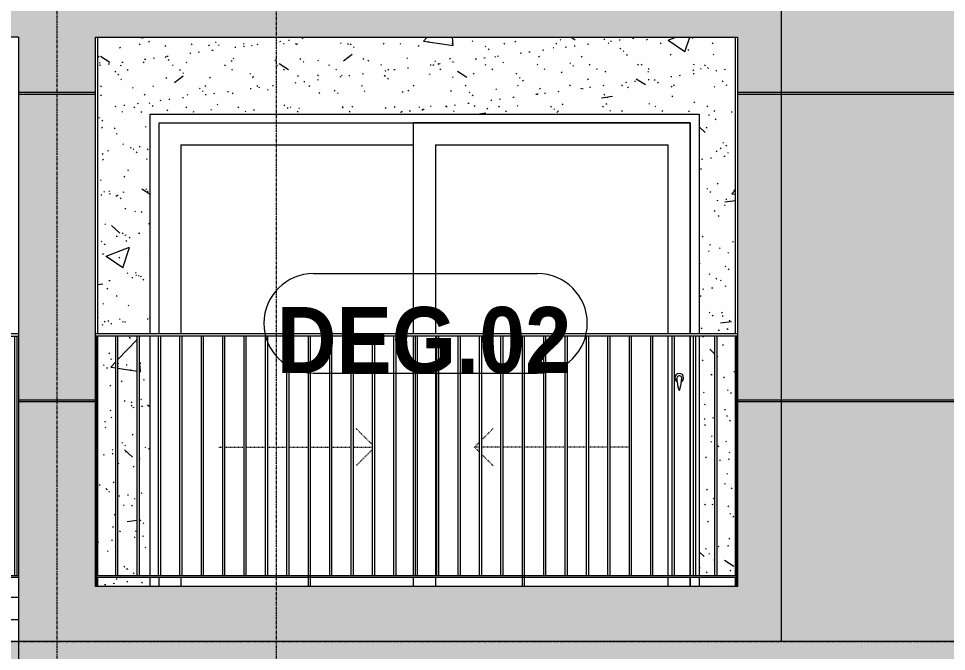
# Model space of a CAD drawing. Header units: millimetres. Extents: x 9199 to 175431, y -4466 to 35300.
# Drawn here: x 155426 to 159653, y 2154 to 5035 of the extents above; entities that cross this region are included whole.
import ezdxf

# ---------------------------------------------------------------- set-up
doc = ezdxf.new("R2010")
doc.units = ezdxf.units.MM
for name, pattern in [('Centre', [31.75, 6.35, -4.7625, 15.875, -4.7625]), ('Dash', [6, 3, -3]), ('Grid Line', [22.225, 12.7, -3.175, 3.175, -3.175])]:
    doc.linetypes.add(name, pattern=pattern)
for name, color, linetype, lineweight in [('0-2', 250, 'Continuous', 5), ('A-DOOR', 31, 'Continuous', 9), ('A-DOOR-FRAM', 31, 'Continuous', 9), ('A-DOOR-HDLN', 31, 'Dash', 18), ('A-DOOR-IDEN', 31, 'Continuous', 9), ('A-FLOR-HRAL', 11, 'Continuous', 9), ('A-FLOR-HRAL-1', 253, 'Continuous', 9), ('A-FLOR-LEVL-2', 51, 'Centre', 9), ('A-WALL', 113, 'Continuous', 9), ('A-WALL-1', 7, 'Continuous', 9), ('A-WALL-PATT-1', 9, 'Continuous', 9), ('A-WALL-PATT-2', 111, 'Continuous', 5), ('I-WALL-1', 7, 'Continuous', 9), ('S-BEAM-1', 7, 'Continuous', 9), ('S-GRID-1', 1, 'Grid Line', 9)]:
    doc.layers.add(name, color=color, linetype=linetype, lineweight=lineweight)
doc.styles.add('Arial_B_2', font='arialbd.ttf', dxfattribs={"width": 0.9, "height": 300})

# ---------------------------------------------------------------- blocks, each defined once
blk = doc.blocks.new('NCV_TKTC_KET CAU_rvt-2-TKCS_MẶT ĐỨNG HƯỚNG TÂY')
at = {"layer": 'S-BEAM-1'}
blk.add_line((-27326.9, 2300), (-25711.9, 2300), dxfattribs=at)
blk = doc.blocks.new('Railing - 10mm-457212-TKCS_MẶT ĐỨNG HƯỚNG TÂY')
at = {"layer": 'A-FLOR-HRAL-1'}
for p, q in [((-68226.4, 2500), (-68226.4, 3590)), ((-68216.4, 2500), (-68216.4, 3590))]:
    blk.add_line(p, q, dxfattribs=at)
blk = doc.blocks.new('Railing - 50 x 10mm-850639-TKCS_MẶT ĐỨNG HƯỚNG TÂY')
at = {"layer": 'A-FLOR-HRAL-1'}
for p, q in [((-68990.9, 2400), (-68990.9, 3590)), ((-68980.9, 3590), (-68990.9, 3590)), ((-68980.9, 2400), (-68980.9, 3590))]:
    blk.add_line(p, q, dxfattribs=at)
blk = doc.blocks.new('Railing - Railing-851334-TKCS_MẶT ĐỨNG HƯỚNG TÂY')
at = {"layer": 'A-FLOR-HRAL-1'}
for p, q in [((-27326.9, 2500), (-25711.9, 2500)), ((-25711.9, 2490), (-27326.9, 2490))]:
    blk.add_line(p, q, dxfattribs=at)
at = {"extrusion": (0, 0, -1), "zscale": -1}
for name, p in [('Railing - 10mm-457212-TKCS_MẶT ĐỨNG HƯỚNG TÂY', (95473.9, 0)), ('Railing - 10mm-457212-TKCS_MẶT ĐỨNG HƯỚNG TÂY', (95388.9, 0)), ('Railing - 10mm-457212-TKCS_MẶT ĐỨNG HƯỚNG TÂY', (95304, 0)), ('Railing - 10mm-457212-TKCS_MẶT ĐỨNG HƯỚNG TÂY', (95219.1, 0)), ('Railing - 10mm-457212-TKCS_MẶT ĐỨNG HƯỚNG TÂY', (95134.1, 0)), ('Railing - 10mm-457212-TKCS_MẶT ĐỨNG HƯỚNG TÂY', (95049.2, 0)), ('Railing - 10mm-457212-TKCS_MẶT ĐỨNG HƯỚNG TÂY', (94964.2, 0)), ('Railing - 10mm-457212-TKCS_MẶT ĐỨNG HƯỚNG TÂY', (94879.3, 0)), ('Railing - 10mm-457212-TKCS_MẶT ĐỨNG HƯỚNG TÂY', (94794.4, 0)), ('Railing - 50 x 10mm-850639-TKCS_MẶT ĐỨNG HƯỚNG TÂY', (95473.9, 0)), ('Railing - 10mm-457212-TKCS_MẶT ĐỨNG HƯỚNG TÂY', (94624.5, 0)), ('Railing - 10mm-457212-TKCS_MẶT ĐỨNG HƯỚNG TÂY', (94539.5, 0)), ('Railing - 10mm-457212-TKCS_MẶT ĐỨNG HƯỚNG TÂY', (94454.6, 0)), ('Railing - 10mm-457212-TKCS_MẶT ĐỨNG HƯỚNG TÂY', (94369.7, 0)), ('Railing - 10mm-457212-TKCS_MẶT ĐỨNG HƯỚNG TÂY', (94284.7, 0)), ('Railing - 10mm-457212-TKCS_MẶT ĐỨNG HƯỚNG TÂY', (94199.8, 0)), ('Railing - 10mm-457212-TKCS_MẶT ĐỨNG HƯỚNG TÂY', (94114.8, 0)), ('Railing - 10mm-457212-TKCS_MẶT ĐỨNG HƯỚNG TÂY', (94029.9, 0)), ('Railing - 10mm-457212-TKCS_MẶT ĐỨNG HƯỚNG TÂY', (93945, 0))]:
    blk.add_blockref(name, p, dxfattribs=at)
blk = doc.blocks.new('Top Rail Type - Top Rail_Internal_-851335-TKCS_MẶT ĐỨNG HƯỚNG TÂY')
at = {"layer": 'A-FLOR-HRAL-1'}
for p, q in [((-25711.9, 3600), (-27326.9, 3600)), ((-27326.9, 3590), (-25711.9, 3590))]:
    blk.add_line(p, q, dxfattribs=at)
blk = doc.blocks.new('NCV_TKTC_TANG 1_rvt-2-TKCS_MẶT ĐỨNG HƯỚNG TÂY')
at = {"layer": 'A-WALL-PATT-1'}
h = blk.add_hatch(dxfattribs=at)
h.set_pattern_fill('FP_19', color=256, style=0, pattern_type=2)
h.set_pattern_definition([(50, (-51555.6, 1200), (1093.104, -95.634), [114.3, -1257.3]), (355, (-51555.6, 1200), (-211.457, 1146.34), [91.44, -1005.84]), (100.451, (-51464.5, 1192), (881.656, 1050.7), [97.14, -1068.54]), (46.184, (-51555.6, 1504.8), (1626.475, -252.257), [171.45, -1885.95]), (96.636, (-51420, 1483.8), (1424.42, 1484.565), [145.71, -1602.81]), (351.184, (-51555.6, 1504.8), (1424.43, 1484.55), [137.16, -1508.76]), (21, (-51403.2, 1428.6), (909.686, -613.59), [114.3, -1257.3]), (326, (-51403.2, 1428.6), (370.812, 1105.13), [91.44, -1005.84]), (71.451, (-51327.4, 1377.5), (1280.503, 491.528), [97.14, -1068.54]), (37.5, (-51555.58, 1200), (18.5313, 507.3303), [50.292, -943.356, 50.292, -970.788, -1009.65]), (37.5, (-51555.58, 1200), (18.5313, 507.3303), [-2014.728, 50.292, -959.358]), (7.5, (-51555.6, 1200), (400.918, 601.084), [50.292, -531.876, 50.292, -920.496, -384.81]), (7.5, (-51555.6, 1200), (400.918, 601.084), [-1552.956, 50.292, -334.518]), (327.5, (-51895.43, 1200), (813.545, -34.3737), [50.292, -330.708, 50.292, -1138.428, -1577.34]), (327.5, (-51895.43, 1200), (813.545, -34.3737), [-1569.72, 50.292, -1527.048]), (317.5, (-52047.8, 1200), (888.775, 152.56), [50.292, -445.008, 50.292, -739.14, -1120.14]), (317.5, (-52047.8, 1200), (888.775, 152.56), [-1284.732, 50.292, -1069.848])])
h.paths.add_polyline_path([(-22560.3, 2450), (-22446.9, 2450), (-22446.9, 2490), (-22612.4, 2490), (-22612.4, 2450)])
h.paths.add_polyline_path([(-25351.9, 2450), (-25112.4, 2450), (-25112.4, 2490), (-25351.9, 2490), (-25351.9, 2457.1)])
h.paths.add_polyline_path([(-22539.8, 2500), (-22541.3, 3590), (-22612.4, 3590), (-22612.4, 2500), (-22560.3, 2500)])
h.paths.add_polyline_path([(-22529.8, 2500), (-22446.9, 2500), (-22446.9, 3590), (-22529.8, 3590), (-22529.8, 3427.8)])
h.paths.add_polyline_path([(-25112.4, 2500), (-25112.4, 3590), (-25162, 3590), (-25162, 2500)])
h.paths.add_polyline_path([(-25259.5, 2500), (-25172, 2500), (-25172, 3590), (-25259.5, 3590), (-25259.5, 2523.2)])
h.paths.add_polyline_path([(-25269.5, 2500), (-25269.5, 3590), (-25351.9, 3590), (-25351.9, 2500), (-25291.9, 2500)])
h.paths.add_polyline_path([(-25250.5, 3600), (-25112.4, 3600), (-25112.4, 4600), (-22612.4, 4600), (-22612.4, 3600), (-22446.9, 3600), (-22446.9, 4950), (-25351.9, 4950), (-25351.9, 3600)])
h = blk.add_hatch(dxfattribs=at)
h.set_pattern_fill('FP_20', color=256, style=0, pattern_type=2)
h.set_pattern_definition([(37.5, (-51555.58, 1200), (-4.79953, 146.8239), [5.029, -110.795, 5.029, -124.511, -123.825]), (37.5, (-51555.58, 1200), (-4.79953, 146.8239), [-245.364, 5.029, -118.796]), (7.5, (-51555.58, 1200), (134.8574, 215.0472), [5.029, -57.455, 5.029, -99.365, -40.005]), (7.5, (-51555.58, 1200), (134.8574, 215.0472), [-166.878, 5.029, -34.976]), (327.5, (-51649.3, 1200), (237.29776, 0.4316), [5.029, -33.071, 5.029, -132.131, -179.07]), (327.5, (-51649.3, 1200), (237.29776, 0.4316), [-175.26, 5.029, -174.041]), (317.5, (-51649.3, 1200), (229.067, 66.8792), [5.029, -14.021, 5.029, -84.887, -102.87]), (317.5, (-51649.3, 1200), (229.067, 66.8792), [-108.966, 5.029, -97.841])])
h.paths.add_polyline_path([(-22560.3, 2450), (-22446.9, 2450), (-22446.9, 2490), (-22612.4, 2490), (-22612.4, 2450)])
h.paths.add_polyline_path([(-25351.9, 2450), (-25112.4, 2450), (-25112.4, 2490), (-25351.9, 2490), (-25351.9, 2457.1)])
h.paths.add_polyline_path([(-22539.8, 2500), (-22541.3, 3590), (-22612.4, 3590), (-22612.4, 2500), (-22560.3, 2500)])
h.paths.add_polyline_path([(-22529.8, 2500), (-22446.9, 2500), (-22446.9, 3590), (-22529.8, 3590), (-22529.8, 3427.8)])
h.paths.add_polyline_path([(-25112.4, 2500), (-25112.4, 3590), (-25162, 3590), (-25162, 2500)])
h.paths.add_polyline_path([(-25259.5, 2500), (-25172, 2500), (-25172, 3590), (-25259.5, 3590), (-25259.5, 2523.2)])
h.paths.add_polyline_path([(-25269.5, 2500), (-25269.5, 3590), (-25351.9, 3590), (-25351.9, 2500), (-25291.9, 2500)])
h.paths.add_polyline_path([(-25250.5, 3600), (-25112.4, 3600), (-25112.4, 4600), (-22612.4, 4600), (-22612.4, 3600), (-22446.9, 3600), (-22446.9, 4950), (-25351.9, 4950), (-25351.9, 3600)])
at = {"layer": 'A-WALL-1'}
blk.add_line((-25711.9, 2400), (-27326.9, 2400), dxfattribs=at)
at = {"layer": 'I-WALL-1'}
for p, q in [((-25351.9, 4950), (-25351.9, 3600)), ((-22446.9, 3600), (-22446.9, 4950)), ((-25112.4, 3600), (-25112.4, 4600)), ((-25112.4, 4600), (-22612.4, 4600)), ((-22612.4, 4600), (-22612.4, 3600)), ((-25351.9, 3590), (-25351.9, 2500)), ((-25112.4, 2500), (-25112.4, 3590)), ((-22612.4, 3590), (-22612.4, 2500)), ((-22446.9, 2500), (-22446.9, 3590)), ((-25351.9, 2490), (-25351.9, 2450)), ((-25112.4, 2450), (-25112.4, 2490)), ((-22612.4, 2490), (-22612.4, 2450)), ((-22446.9, 2450), (-22446.9, 2490))]:
    blk.add_line(p, q, dxfattribs=at)
at = {"layer": 'A-FLOR-HRAL-1'}
for name in ['Top Rail Type - Top Rail_Internal_-851335-TKCS_MẶT ĐỨNG HƯỚNG TÂY', 'Railing - Railing-851334-TKCS_MẶT ĐỨNG HƯỚNG TÂY']:
    blk.add_blockref(name, (0, 0), dxfattribs=at)
blk = doc.blocks.new('Railing - 10mm-1251313-TKCS_MẶT ĐỨNG HƯỚNG TÂY')
at = {"layer": 'A-FLOR-HRAL'}
for p, q in [((-70214.4, 2500), (-70214.4, 3590)), ((-70204.4, 2500), (-70204.4, 3590))]:
    blk.add_line(p, q, dxfattribs=at)
blk = doc.blocks.new('Railing - 50 x 10mm-1251315-TKCS_MẶT ĐỨNG HƯỚNG TÂY')
at = {"layer": 'A-FLOR-HRAL'}
for p, q in [((-71091.4, 2450), (-71091.4, 3590)), ((-71081.4, 3590), (-71091.4, 3590)), ((-71081.4, 2450), (-71081.4, 3590))]:
    blk.add_line(p, q, dxfattribs=at)
blk = doc.blocks.new('Railing - 50 x 10mm-V166-TKCS_MẶT ĐỨNG HƯỚNG TÂY')
at = {"layer": 'A-FLOR-HRAL'}
for p in [(-22442.4, 2450), (-22436.9, 3590)]:
    blk.add_line(p, (-22442.4, 3590), dxfattribs=at)
blk = doc.blocks.new('Railing - 50 x 10mm-V165-TKCS_MẶT ĐỨNG HƯỚNG TÂY')
at = {"layer": 'A-FLOR-HRAL'}
for p, q in [((-33481.9, 3590), (-33486.9, 3590)), ((-33481.9, 2450), (-33481.9, 3590))]:
    blk.add_line(p, q, dxfattribs=at)
blk = doc.blocks.new('Railing - Railing-1598356-TKCS_MẶT ĐỨNG HƯỚNG TÂY')
at = {"layer": 'A-FLOR-HRAL'}
for p, q in [((-25361.9, 2500), (-22437.4, 2500)), ((-22437.4, 2500), (-22437.4, 2490)), ((-22437.4, 2490), (-25361.9, 2490))]:
    blk.add_line(p, q, dxfattribs=at)
for name, p in [('Railing - 50 x 10mm-V165-TKCS_MẶT ĐỨNG HƯỚNG TÂY', (8125, 0)), ('Railing - 10mm-1251313-TKCS_MẶT ĐỨNG HƯỚNG TÂY', (44944.9, 0)), ('Railing - 10mm-1251313-TKCS_MẶT ĐỨNG HƯỚNG TÂY', (45042.4, 0)), ('Railing - 10mm-1251313-TKCS_MẶT ĐỨNG HƯỚNG TÂY', (45139.9, 0)), ('Railing - 10mm-1251313-TKCS_MẶT ĐỨNG HƯỚNG TÂY', (45237.4, 0)), ('Railing - 10mm-1251313-TKCS_MẶT ĐỨNG HƯỚNG TÂY', (45334.9, 0)), ('Railing - 10mm-1251313-TKCS_MẶT ĐỨNG HƯỚNG TÂY', (45432.4, 0)), ('Railing - 10mm-1251313-TKCS_MẶT ĐỨNG HƯỚNG TÂY', (45529.8, 0)), ('Railing - 10mm-1251313-TKCS_MẶT ĐỨNG HƯỚNG TÂY', (45627.3, 0)), ('Railing - 10mm-1251313-TKCS_MẶT ĐỨNG HƯỚNG TÂY', (45724.8, 0)), ('Railing - 50 x 10mm-1251315-TKCS_MẶT ĐỨNG HƯỚNG TÂY', (46699.3, 0)), ('Railing - 10mm-1251313-TKCS_MẶT ĐỨNG HƯỚNG TÂY', (45919.8, 0)), ('Railing - 10mm-1251313-TKCS_MẶT ĐỨNG HƯỚNG TÂY', (46017.3, 0)), ('Railing - 10mm-1251313-TKCS_MẶT ĐỨNG HƯỚNG TÂY', (46114.8, 0)), ('Railing - 10mm-1251313-TKCS_MẶT ĐỨNG HƯỚNG TÂY', (46212.2, 0)), ('Railing - 10mm-1251313-TKCS_MẶT ĐỨNG HƯỚNG TÂY', (46309.7, 0)), ('Railing - 10mm-1251313-TKCS_MẶT ĐỨNG HƯỚNG TÂY', (46407.2, 0)), ('Railing - 10mm-1251313-TKCS_MẶT ĐỨNG HƯỚNG TÂY', (46504.7, 0)), ('Railing - 10mm-1251313-TKCS_MẶT ĐỨNG HƯỚNG TÂY', (46602.2, 0)), ('Railing - 10mm-1251313-TKCS_MẶT ĐỨNG HƯỚNG TÂY', (46699.7, 0)), ('Railing - 50 x 10mm-1251315-TKCS_MẶT ĐỨNG HƯỚNG TÂY', (47674.2, 0)), ('Railing - 10mm-1251313-TKCS_MẶT ĐỨNG HƯỚNG TÂY', (46894.6, 0)), ('Railing - 10mm-1251313-TKCS_MẶT ĐỨNG HƯỚNG TÂY', (46992.1, 0)), ('Railing - 10mm-1251313-TKCS_MẶT ĐỨNG HƯỚNG TÂY', (47089.6, 0)), ('Railing - 10mm-1251313-TKCS_MẶT ĐỨNG HƯỚNG TÂY', (47187.1, 0)), ('Railing - 10mm-1251313-TKCS_MẶT ĐỨNG HƯỚNG TÂY', (47284.6, 0)), ('Railing - 10mm-1251313-TKCS_MẶT ĐỨNG HƯỚNG TÂY', (47382.1, 0)), ('Railing - 10mm-1251313-TKCS_MẶT ĐỨNG HƯỚNG TÂY', (47479.6, 0)), ('Railing - 10mm-1251313-TKCS_MẶT ĐỨNG HƯỚNG TÂY', (47577, 0)), ('Railing - 10mm-1251313-TKCS_MẶT ĐỨNG HƯỚNG TÂY', (47674.5, 0)), ('Railing - 50 x 10mm-V166-TKCS_MẶT ĐỨNG HƯỚNG TÂY', (0, 0))]:
    blk.add_blockref(name, p)
blk = doc.blocks.new('Top Rail Type - Top Rail_Internal_-1598359-TKCS_MẶT ĐỨNG HƯỚNG TÂY')
at = {"layer": 'A-FLOR-HRAL'}
for p, q in [((-22437.4, 3600), (-25361.9, 3600)), ((-22437.4, 3600), (-22437.4, 3590)), ((-22437.4, 3590), (-25361.9, 3590))]:
    blk.add_line(p, q, dxfattribs=at)
blk = doc.blocks.new('DEG_02-DEG_03 - DEG_02-2500x2400mm-CỬA ĐI 02 CÁNH TRƯỢT-V204-TKCS_MẶT ĐỨNG HƯỚNG TÂY')
at = {"layer": 'A-DOOR'}
for p, q in [((-22652.4, 4560), (-23912.4, 4560)), ((-23912.4, 3600), (-23912.4, 4560)), ((-22652.4, 4560), (-22652.4, 3600)), ((-24972.4, 4460), (-24972.4, 3600)), ((-24972.4, 4460), (-23912.4, 4460)), ((-23812.4, 4460), (-23812.4, 3600)), ((-23812.4, 4460), (-22752.4, 4460)), ((-22752.4, 3600), (-22752.4, 4460)), ((-23912.4, 2500), (-23912.4, 3590)), ((-23812.4, 3590), (-23812.4, 2500)), ((-22752.4, 2500), (-22752.4, 3590)), ((-22652.4, 3590), (-22652.4, 2500)), ((-24972.4, 2490), (-24972.4, 2450)), ((-23912.4, 2450), (-23912.4, 2490)), ((-23812.4, 2490), (-23812.4, 2450)), ((-22752.4, 2450), (-22752.4, 2490)), ((-22652.4, 2490), (-22652.4, 2450))]:
    blk.add_line(p, q, dxfattribs=at)
at = {"layer": 'A-DOOR', "flags": 128}
blk.add_lwpolyline([(-22700.9, 3408.7), (-22700.9, 3408.7), (-22700.9, 3408.7), (-22700.9, 3408.7), (-22700.9, 3408.7), (-22700.9, 3408.7), (-22700.9, 3408.7), (-22700.9, 3408.7), (-22701, 3408.7), (-22701, 3408.7), (-22701, 3408.7), (-22701, 3408.7), (-22701.1, 3408.7), (-22701.1, 3408.7), (-22701.1, 3408.7), (-22701.2, 3408.7), (-22701.2, 3408.7), (-22701.2, 3408.7), (-22701.3, 3408.7), (-22701.3, 3408.7), (-22701.4, 3408.7), (-22701.4, 3408.7), (-22701.5, 3408.7), (-22701.5, 3408.7), (-22701.6, 3408.7), (-22701.6, 3408.7), (-22701.7, 3408.7), (-22701.7, 3408.7), (-22701.8, 3408.7), (-22701.8, 3408.7), (-22701.9, 3408.7), (-22701.9, 3408.7), (-22702, 3408.7), (-22702, 3408.7), (-22702.1, 3408.7), (-22702.2, 3408.7), (-22702.2, 3408.7), (-22702.3, 3408.7), (-22702.3, 3408.7), (-22702.4, 3408.7), (-22702.5, 3408.7), (-22702.5, 3408.7), (-22702.6, 3408.7), (-22702.6, 3408.7), (-22702.7, 3408.7), (-22702.8, 3408.7), (-22702.8, 3408.7), (-22702.9, 3408.7), (-22702.9, 3408.7), (-22703, 3408.7), (-22703, 3408.7), (-22703.1, 3408.7), (-22703.1, 3408.7), (-22703.2, 3408.7), (-22703.2, 3408.7), (-22703.3, 3408.7), (-22703.3, 3408.7), (-22703.4, 3408.7), (-22703.4, 3408.7), (-22703.5, 3408.7), (-22703.5, 3408.7), (-22703.5, 3408.7), (-22703.6, 3408.7), (-22703.6, 3408.7), (-22703.6, 3408.7), (-22703.7, 3408.7), (-22703.7, 3408.7), (-22703.7, 3408.7), (-22703.8, 3408.7), (-22703.8, 3408.7), (-22703.8, 3408.7), (-22703.8, 3408.7), (-22703.8, 3408.7), (-22703.8, 3408.7), (-22703.8, 3408.7), (-22703.9, 3408.7), (-22703.9, 3408.7)], dxfattribs=at)
at = {"layer": 'A-DOOR'}
for centre, radius, start, end in [((-22702.4, 3400), 20, 0, 180), ((-22702.4, 3400), 20, 180, 240), ((-22703.9, 3399.2), 9.45, 90, 180), ((-22548.6, 3399.2), 164.8, 180, 199.134), ((-22700.9, 3399.2), 9.45, 0, 90), ((-22856.2, 3399.2), 164.8, 340.866, 0), ((-22702.4, 3400), 20, 300, 0), ((-22702, 3346), 2.34, 199.134, 261.031), ((-22702.7, 3346), 2.34, 278.969, 340.866)]:
    blk.add_arc(centre, radius, start, end, dxfattribs=at)
at = {"layer": 'A-DOOR-FRAM'}
for p, q in [((-25072.4, 3600), (-25072.4, 4560)), ((-25072.4, 4560), (-22652.4, 4560)), ((-22652.4, 3600), (-22652.4, 4560)), ((-22652.4, 2500), (-22652.4, 3590)), ((-25072.4, 2450), (-25072.4, 2490)), ((-22652.4, 2450), (-22652.4, 2490))]:
    blk.add_line(p, q, dxfattribs=at)
at = {"layer": 'A-DOOR-HDLN'}
for p, q in [((-24099.6, 3094.2), (-24174.5, 3169.1)), ((-23602.2, 3117.2), (-23550.3, 3169.1)), ((-23635.1, 3084.2), (-23612.2, 3107.2)), ((-24799.6, 3084.2), (-24782, 3084.2)), ((-24772, 3084.2), (-24684.5, 3084.2)), ((-24674.5, 3084.2), (-24587, 3084.2)), ((-24577, 3084.2), (-24489.6, 3084.2)), ((-24479.6, 3084.2), (-24392.1, 3084.2)), ((-24382.1, 3084.2), (-24294.6, 3084.2)), ((-24284.6, 3084.2), (-24197.1, 3084.2)), ((-24187.1, 3084.2), (-24099.6, 3084.2)), ((-24099.6, 3074.2), (-24174.5, 2999.4)), ((-23635.1, 3084.2), (-23612.2, 3061.3)), ((-23612.2, 3084.2), (-23635.1, 3084.2)), ((-23514.7, 3084.2), (-23602.2, 3084.2)), ((-23602.2, 3051.3), (-23550.3, 2999.4)), ((-23417.2, 3084.2), (-23504.7, 3084.2)), ((-23319.7, 3084.2), (-23407.2, 3084.2)), ((-23222.2, 3084.2), (-23309.7, 3084.2)), ((-23124.8, 3084.2), (-23212.2, 3084.2)), ((-23027.3, 3084.2), (-23114.8, 3084.2)), ((-22929.8, 3084.2), (-23017.3, 3084.2))]:
    blk.add_line(p, q, dxfattribs=at)
blk = doc.blocks.new('STN_Door Tag - STN_Door Tag-1788670-TKCS_MẶT ĐỨNG HƯỚNG TÂY')
at = {"layer": 'A-DOOR-IDEN'}
for p, q in [((-35037.4, 2034.3), (-34017.3, 2034.3)), ((-35037.4, 1581.5), (-34017.3, 1581.5))]:
    blk.add_line(p, q, dxfattribs=at)
for centre, start, end in [((-35037.4, 1807.9), 90, 270), ((-34017.3, 1807.9), 270, 90)]:
    blk.add_arc(centre, 226.4, start, end, dxfattribs=at)

msp = doc.modelspace()

# ---------------------------------------------------------------- hatches: boundary and pattern name
at = {"layer": 'A-WALL-PATT-2'}
for points in [[(155426.2, 4950), (155426.2, 5600), (153801.2, 5600), (153801.2, 4950), (155403.4, 4950)], [(155776.2, 4690), (155776.2, 4700), (155426.2, 4700), (155426.2, 4690)], [(158900.8, 4690), (158900.8, 4700), (158701.2, 4700), (158701.2, 4690)], [(161752.4, 4690), (162001.2, 4690), (162001.2, 4700), (158900.8, 4700), (158900.8, 4690), (161300.8, 4690)], [(155776.2, 3290), (155776.2, 3300), (155426.2, 3300), (155426.2, 3290)], [(158900.8, 3290), (158900.8, 3300), (158701.2, 3300), (158701.2, 3290)], [(158900.8, 3290), (159900.8, 3290), (159900.8, 3300), (158900.8, 3300)]]:
    msp.add_hatch(color=256, dxfattribs=at).paths.add_polyline_path(points)
h = msp.add_hatch(color=256, dxfattribs=at)
h.paths.add_polyline_path([(161752.4, 2200), (162001.2, 2200), (162001.2, 3290), (161300.8, 3290), (161300.8, 3200), (159900.8, 3200), (159900.8, 3290), (158900.8, 3290), (158900.8, 2200), (160694.3, 2200)])
h.paths.add_polyline_path([(162001.2, 3300), (162001.2, 4690), (158900.8, 4690), (158900.8, 3300), (159900.8, 3300), (159900.8, 4600), (161300.8, 4600), (161300.8, 3300), (161752.4, 3300)])
h.paths.add_polyline_path([(161752.4, 4700), (162001.2, 4700), (162001.2, 5600), (158900.8, 5600), (158900.8, 4700), (159636.1, 4700)])
h = msp.add_hatch(color=256, dxfattribs=at)
h.paths.add_polyline_path([(155426.2, 2200), (158900.8, 2200), (158900.8, 3290), (158701.2, 3290), (158701.2, 2450), (155776.2, 2450), (155776.2, 3290), (155426.2, 3290), (155426.2, 2332.4)])
h.paths.add_polyline_path([(155776.2, 3300), (155776.2, 4690), (155426.2, 4690), (155426.2, 3300)])
h.paths.add_polyline_path([(158900.8, 3300), (158900.8, 4690), (158701.2, 4690), (158701.2, 3300)])
h.paths.add_polyline_path([(155426.2, 4700), (155776.2, 4700), (155776.2, 4950), (158701.2, 4950), (158701.2, 4700), (158900.8, 4700), (158900.8, 5550), (155426.2, 5550), (155426.2, 4950)])
h = msp.add_hatch(color=256, dxfattribs=at)
h.paths.add_polyline_path([(147296.2, 600), (149351.2, 600), (149351.2, 1490), (147296.2, 1490), (147296.2, 700)])
h.paths.add_polyline_path([(147296.2, 1500), (149351.2, 1500), (149351.2, 1550), (155426.2, 1550), (155426.2, 2200), (147296.2, 2200)])
h = msp.add_hatch(color=256, dxfattribs=at)
h.paths.add_polyline_path([(155426.2, 600), (155776.2, 600), (155776.2, 1490), (155426.2, 1490), (155426.2, 688.4)])
h.paths.add_polyline_path([(163608.3, 600), (163901.2, 600), (163901.2, 1490), (163551.2, 1490), (163551.2, 600)])
h.paths.add_polyline_path([(163868.8, 1500), (163901.2, 1500), (163901.2, 2200), (155426.2, 2200), (155426.2, 1500), (155776.2, 1500), (155776.2, 1550), (163551.2, 1550), (163551.2, 1500)])

# ---------------------------------------------------------------- linework, layer by layer
at = {"layer": 'A-FLOR-LEVL-2'}
msp.add_line((96540.4, 2200), (171939.1, 2200), dxfattribs=at)
at = {"layer": 'A-WALL'}
for p, q in [((158900.8, 2200), (158900.8, 5600)), ((155426.2, 4950), (153801.2, 4950)), ((155426.2, 4950), (155426.2, 2200)), ((155776.2, 4950), (158701.2, 4950)), ((155776.2, 2450), (155776.2, 4950)), ((158701.2, 4950), (158701.2, 2450)), ((155426.2, 4700), (155776.2, 4700)), ((158701.2, 4700), (162001.2, 4700)), ((155776.2, 4690), (155426.2, 4690)), ((162001.2, 4690), (158701.2, 4690)), ((155426.2, 3300), (155776.2, 3300)), ((158701.2, 3300), (159900.8, 3300)), ((155776.2, 3290), (155426.2, 3290)), ((159900.8, 3290), (158701.2, 3290)), ((158701.2, 2450), (155776.2, 2450)), ((163911.2, 2200), (147291.2, 2200)), ((155426.2, 2200), (155426.2, 600))]:
    msp.add_line(p, q, dxfattribs=at)
at = {"layer": 'S-GRID-1'}
for p, q in [((155601.2, 634.2), (155601.2, 30542.5)), ((156601.2, 2539.2), (156601.2, 30542.5)), ((156601.2, -1210.8), (156601.2, 2539.2))]:
    msp.add_line(p, q, dxfattribs=at)

# ---------------------------------------------------------------- block references
at = {"layer": '0-2'}
for name in ['NCV_TKTC_KET CAU_rvt-2-TKCS_MẶT ĐỨNG HƯỚNG TÂY', 'NCV_TKTC_TANG 1_rvt-2-TKCS_MẶT ĐỨNG HƯỚNG TÂY']:
    msp.add_blockref(name, (181138.2, 0), dxfattribs=at)
at = {"layer": 'A-DOOR'}
msp.add_blockref('DEG_02-DEG_03 - DEG_02-2500x2400mm-CỬA ĐI 02 CÁNH TRƯỢT-V204-TKCS_MẶT ĐỨNG HƯỚNG TÂY', (181138.2, 0), dxfattribs=at)
at = {"layer": 'A-DOOR-IDEN'}
msp.add_blockref('STN_Door Tag - STN_Door Tag-1788670-TKCS_MẶT ĐỨNG HƯỚNG TÂY', (191807.7, 1839.9), dxfattribs=at)
at = {"layer": 'A-FLOR-HRAL'}
for name in ['Top Rail Type - Top Rail_Internal_-1598359-TKCS_MẶT ĐỨNG HƯỚNG TÂY', 'Railing - Railing-1598356-TKCS_MẶT ĐỨNG HƯỚNG TÂY']:
    msp.add_blockref(name, (181138.2, 0), dxfattribs=at)

# ---------------------------------------------------------------- texts
at = {"layer": 'A-DOOR-IDEN', "insert": (157272.8, 3570), "char_height": 300, "width": 1375.65, "attachment_point": 5, "line_spacing_factor": 0.936439, "style": 'Arial_B_2'}
msp.add_mtext('\\pt6.75,13.5,20.25,27,33.75,40.5,47.25,54,60.75,67.5,74.25,81,87.75,94.5,101.25,108,114.75,121.5,128.25,135,141.75,148.5,155.25,162,168.75,175.5,182.25,189,195.75,202.5,209.25,216;DEG.02', dxfattribs=at)

doc.saveas('drawing.dxf')
